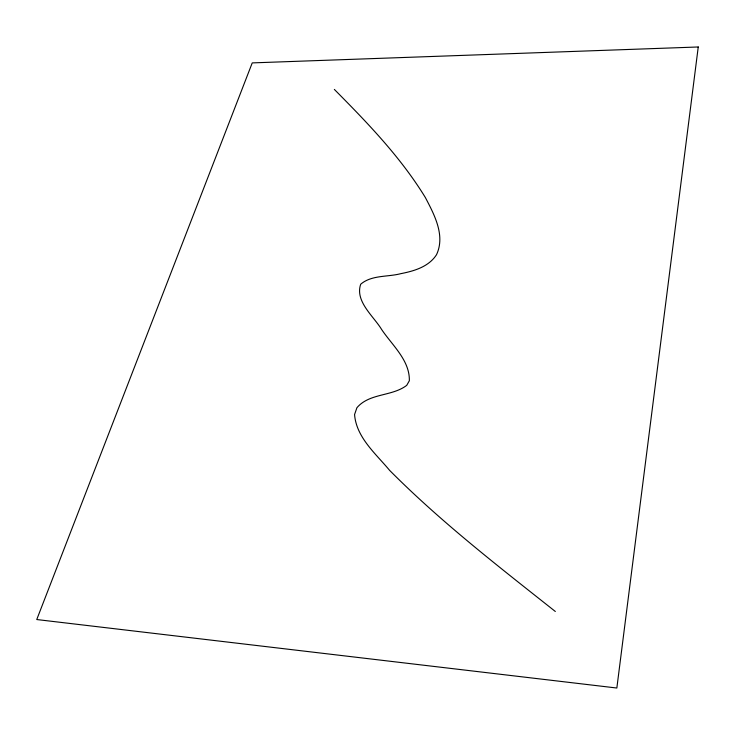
<?xml version="1.0" encoding="UTF-8"?>
<svg xmlns="http://www.w3.org/2000/svg" width="735" height="735" viewBox="0 0 735 735"><rect width="100%" height="100%" fill="white"/><g stroke="black" fill="none" stroke-linecap="round" stroke-linejoin="round"><path stroke-width="1.1" d="M555.329 611.483C498.486 566.437 440.835 521.923 389.623 470.372C375.861 453.752 356.337 437.518 354.564 414.54L356.916 407.732C369.503 392.931 391.957 396.624 406.712 385.361L409.349 380.73C409.854 360.306 392.205 345.294 381.621 329.473C373.61 316.179 354.766 301.341 360.701 284.224C371.634 274.844 387.685 277.15 400.915 273.64C414.209 271.031 428.725 266.787 436.498 254.742C445.557 235.457 434.284 214.611 425.354 197.522C400.63 157.143 367.518 122.874 334.351 89.422M698.25 46.976L616.849 688.024L36.75 619.541L252.243 62.898L698.25 46.976"/></g></svg>
